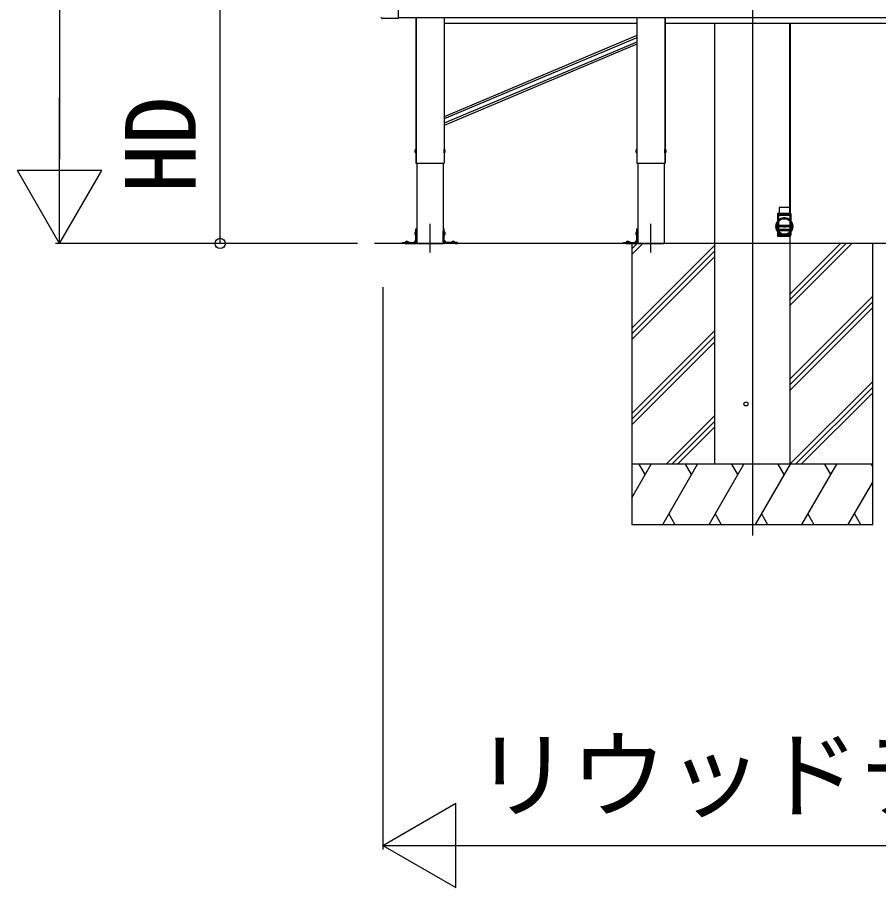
# Model space of a CAD drawing. Units: millimetres, scale not verified. Extents: x -1050 to 1050, y -1560 to 1553.
# Drawn here: x 66.5 to 280.9, y 733.4 to 950.2 of the extents above; entities that cross this region are included whole.
import ezdxf
from ezdxf.enums import TextEntityAlignment as Align

# ---------------------------------------------------------------- set-up
doc = ezdxf.new("R2010")
doc.units = ezdxf.units.MM
doc.header["$LTSCALE"] = 8
for name, color, linetype in [('0-2_YKK_11', 7, 'Continuous'), ('0-3_YKK_12', 2, 'Continuous'), ('0-5_YKK_A1', 4, 'Continuous'), ('0-6_YKK_D', 6, 'Continuous')]:
    doc.layers.add(name, color=color, linetype=linetype)
doc.styles.add('ＭＳ ゴシック', font='')
doc.styles.get('ＭＳ ゴシック').set_extended_font_data('MS Gothic')

msp = doc.modelspace()

# ---------------------------------------------------------------- linework, layer by layer
at = {"layer": '0-2_YKK_11'}
msp.add_line((456.408, 893.886), (155.416, 893.886), dxfattribs=at)
for points in [[(258.804, 901.386), (258.804, 948.686), (258.804, 838.886), (240.134, 838.886), (240.134, 948.686)], [(258.934, 893.886), (258.934, 948.686), (258.934, 900.936)]]:
    msp.add_lwpolyline(points, dxfattribs=at)
msp.add_circle((247.884, 853.886), 0.5, dxfattribs=at)
msp.add_circle((247.884, 853.886), 0.5, dxfattribs=at)
msp.add_circle((247.884, 853.886), 0.5, dxfattribs=at)
msp.add_circle((247.884, 853.886), 0.5, dxfattribs=at)
msp.add_circle((247.884, 853.886), 0.5, dxfattribs=at)
msp.add_circle((247.884, 853.886), 0.5, dxfattribs=at)
msp.add_circle((247.884, 853.886), 0.5, dxfattribs=at)
msp.add_circle((247.884, 853.886), 0.5, dxfattribs=at)
at = {"layer": '0-3_YKK_12'}
for p, q in [((249.534, 1136.436), (249.534, 821.138)), ((169.235, 891.658), (169.235, 898.738)), ((224.235, 891.658), (224.235, 898.738))]:
    msp.add_line(p, q, dxfattribs=at)
at = {"layer": '0-5_YKK_A1'}
for p, q in [((157.014, 950.206), (157.024, 950.197)), ((157.246, 949.975), (157.024, 950.197)), ((157.246, 949.975), (157.256, 949.965)), ((161.185, 949.936), (157.326, 949.936)), ((161.285, 950.186), (429.235, 950.186)), ((165.727, 950.186), (165.727, 913.886)), ((165.735, 950.186), (165.735, 913.886)), ((165.735, 950.186), (165.735, 913.886)), ((220.735, 948.686), (172.743, 948.686)), ((285.727, 948.686), (227.735, 948.686)), ((220.727, 945.691), (172.743, 925.451)), ((220.727, 945.149), (172.743, 924.908)), ((220.727, 944.063), (172.743, 923.823)), ((220.727, 943.521), (172.743, 923.28)), ((165.685, 917.286), (165.605, 917.271)), ((165.685, 917.286), (165.685, 916.486)), ((165.685, 917.286), (165.735, 917.277)), ((165.735, 917.277), (165.735, 916.494)), ((172.785, 917.286), (172.735, 917.277)), ((172.735, 916.494), (172.735, 917.277)), ((172.785, 917.286), (172.865, 917.271)), ((172.785, 916.486), (172.785, 917.286)), ((220.685, 917.286), (220.605, 917.271)), ((220.685, 917.286), (220.685, 916.486)), ((220.685, 917.286), (220.735, 917.277)), ((220.735, 917.277), (220.735, 916.494)), ((227.785, 917.286), (227.735, 917.277)), ((227.735, 916.494), (227.735, 917.277)), ((227.785, 917.286), (227.865, 917.271)), ((227.785, 916.486), (227.785, 917.286)), ((165.685, 916.486), (165.605, 916.5)), ((165.685, 916.486), (165.735, 916.494)), ((172.785, 916.486), (172.735, 916.494)), ((172.785, 916.486), (172.865, 916.5)), ((220.685, 916.486), (220.605, 916.5)), ((220.685, 916.486), (220.735, 916.494)), ((227.785, 916.486), (227.735, 916.494)), ((227.785, 916.486), (227.865, 916.5)), ((165.727, 913.886), (172.743, 913.886)), ((165.97, 913.886), (165.97, 893.886)), ((172.5, 913.886), (172.5, 893.886)), ((220.727, 913.886), (227.743, 913.886)), ((220.97, 913.886), (220.97, 893.886)), ((227.5, 913.886), (227.5, 893.886)), ((256.179, 902.786), (256.179, 900.886)), ((258.679, 902.836), (256.229, 902.836)), ((258.729, 902.786), (258.729, 900.886)), ((255.889, 901.386), (255.789, 901.386)), ((255.789, 901.386), (255.789, 895.686)), ((255.789, 901.386), (255.889, 901.386)), ((258.729, 901.386), (255.789, 901.386)), ((255.917, 901.306), (255.902, 899.577)), ((255.917, 901.306), (255.917, 901.336)), ((255.917, 901.336), (255.917, 901.306)), ((255.917, 901.336), (258.991, 901.336)), ((255.979, 899.654), (255.979, 901.336)), ((255.979, 901.336), (258.929, 901.336)), ((255.979, 901.336), (255.979, 898.286)), ((256.129, 900.836), (255.979, 900.836)), ((255.979, 900.836), (255.979, 897.37)), ((255.979, 900.836), (255.979, 899.654)), ((255.979, 898.336), (255.979, 900.836)), ((255.979, 899.363), (255.979, 900.836)), ((255.989, 900.936), (256.03, 900.936)), ((256.03, 900.936), (256.494, 900.936)), ((256.119, 900.936), (256.089, 900.936)), ((256.448, 900.936), (256.427, 900.936)), ((256.519, 900.936), (256.494, 900.936)), ((256.494, 900.936), (256.519, 900.936)), ((256.551, 900.936), (256.53, 900.936)), ((256.743, 900.936), (256.762, 900.936)), ((256.762, 900.936), (256.817, 900.936)), ((256.817, 900.936), (256.835, 900.936)), ((257.048, 900.936), (257.027, 900.936)), ((257.151, 900.936), (257.13, 900.936)), ((257.204, 900.231), (257.204, 900.03)), ((257.579, 900.936), (257.49, 900.936)), ((257.579, 900.936), (257.49, 900.936)), ((257.849, 900.936), (257.519, 900.936)), ((257.704, 900.029), (257.704, 900.231)), ((257.79, 900.936), (257.775, 900.936)), ((257.849, 900.936), (257.879, 900.936)), ((257.879, 901.386), (257.909, 901.386)), ((257.909, 901.386), (257.939, 901.386)), ((257.959, 901.386), (258.009, 901.386)), ((258.009, 901.386), (258.039, 901.386)), ((258.629, 901.386), (258.659, 901.386)), ((258.659, 901.386), (258.689, 901.386)), ((258.689, 901.386), (258.659, 901.386)), ((258.729, 901.386), (258.689, 901.386)), ((258.759, 901.386), (258.729, 901.386)), ((258.729, 901.386), (258.759, 901.386)), ((258.739, 900.936), (258.769, 900.936)), ((258.769, 900.936), (258.739, 900.936)), ((258.739, 900.936), (258.769, 900.936)), ((258.769, 900.936), (258.739, 900.936)), ((258.769, 900.936), (258.799, 900.936)), ((258.929, 900.836), (258.779, 900.836)), ((258.889, 900.936), (258.859, 900.936)), ((258.859, 900.936), (258.889, 900.936)), ((258.929, 899.654), (258.929, 901.336)), ((258.929, 901.336), (258.929, 898.286)), ((258.929, 900.836), (258.929, 897.37)), ((258.929, 899.363), (258.929, 900.836)), ((258.929, 900.836), (258.929, 899.654)), ((258.991, 901.306), (258.991, 901.336)), ((258.991, 901.336), (258.991, 901.306)), ((259.006, 899.577), (258.991, 901.306)), ((255.319, 898.111), (255.789, 898.111)), ((255.789, 898.111), (255.808, 895.915)), ((255.801, 896.76), (255.789, 898.111)), ((255.789, 898.111), (255.889, 898.111)), ((255.801, 899.465), (255.801, 899.461)), ((255.979, 896.858), (255.979, 899.363)), ((258.929, 898.336), (255.979, 898.336)), ((255.979, 898.336), (255.979, 898.286)), ((255.979, 898.286), (258.929, 898.286)), ((258.929, 898.036), (255.979, 898.036)), ((255.979, 895.886), (255.979, 898.036)), ((257.204, 898.286), (257.204, 898.036)), ((257.204, 898.286), (257.704, 898.286)), ((257.206, 898.036), (257.702, 898.036)), ((257.704, 898.036), (257.704, 898.286)), ((258.929, 899.363), (258.929, 896.858)), ((258.929, 898.036), (258.929, 895.886)), ((259.019, 898.111), (259, 895.915)), ((259.019, 898.111), (259.119, 898.111)), ((259.1, 895.915), (259.119, 898.111)), ((259.119, 898.111), (259.107, 899.461)), ((259.107, 896.76), (259.119, 898.111)), ((259.119, 898.111), (259.589, 898.111)), ((165.67, 896.786), (165.59, 896.771)), ((165.67, 895.986), (165.59, 896)), ((165.67, 896.786), (165.67, 895.986)), ((165.67, 896.786), (165.72, 896.777)), ((165.67, 895.986), (165.72, 895.994)), ((165.72, 897.486), (165.97, 897.486)), ((165.72, 897.044), (165.72, 897.486)), ((165.72, 896.903), (165.72, 897.044)), ((165.72, 894.186), (165.72, 896.903)), ((165.72, 896.777), (165.72, 895.994)), ((165.97, 897.486), (165.97, 897.044)), ((165.97, 897.044), (165.97, 896.903)), ((165.97, 894.186), (165.97, 896.903)), ((172.75, 897.486), (172.5, 897.486)), ((172.5, 897.486), (172.5, 897.044)), ((172.5, 897.044), (172.5, 896.903)), ((172.5, 894.186), (172.5, 896.903)), ((172.75, 897.044), (172.75, 897.486)), ((172.75, 896.903), (172.75, 897.044)), ((172.75, 894.186), (172.75, 896.903)), ((172.8, 896.786), (172.75, 896.777)), ((172.75, 895.994), (172.75, 896.777)), ((172.8, 895.986), (172.75, 895.994)), ((172.8, 896.786), (172.88, 896.771)), ((172.8, 895.986), (172.8, 896.786)), ((172.8, 895.986), (172.88, 896)), ((220.67, 896.786), (220.59, 896.771)), ((220.67, 895.986), (220.59, 896)), ((220.67, 896.786), (220.67, 895.986)), ((220.67, 896.786), (220.72, 896.777)), ((220.67, 895.986), (220.72, 895.994)), ((220.72, 897.486), (220.97, 897.486)), ((220.72, 897.044), (220.72, 897.486)), ((220.72, 896.903), (220.72, 897.044)), ((220.72, 894.186), (220.72, 896.903)), ((220.72, 896.777), (220.72, 895.994)), ((220.97, 897.486), (220.97, 897.044)), ((220.97, 897.044), (220.97, 896.903)), ((220.97, 894.186), (220.97, 896.903)), ((255.789, 895.686), (255.889, 895.686)), ((255.889, 895.686), (255.789, 895.686)), ((255.789, 895.686), (258.729, 895.686)), ((255.801, 896.756), (255.801, 896.76)), ((255.808, 895.915), (255.801, 896.756)), ((255.889, 895.686), (257.879, 895.686)), ((255.908, 895.886), (255.908, 895.915)), ((255.908, 895.915), (255.908, 895.886)), ((255.979, 896.179), (255.979, 897.37)), ((256.179, 897.155), (255.979, 897.155)), ((255.979, 897.155), (255.979, 895.886)), ((255.979, 896.858), (255.979, 896.179)), ((255.979, 895.921), (255.979, 896.567)), ((255.979, 895.886), (255.979, 896.567)), ((258.929, 895.886), (255.979, 895.886)), ((256.179, 895.886), (255.979, 895.886)), ((255.98, 897.361), (256.179, 897.361)), ((256.179, 897.393), (256.179, 897.442)), ((256.179, 897.146), (256.179, 897.155)), ((256.179, 897.155), (256.179, 895.886)), ((256.179, 897.146), (258.729, 897.146)), ((256.179, 895.886), (256.179, 897.146)), ((256.179, 896.201), (257.141, 896.201)), ((256.179, 895.886), (258.729, 895.886)), ((257.879, 895.686), (257.909, 895.686)), ((257.909, 895.686), (257.879, 895.686)), ((257.909, 895.686), (257.939, 895.686)), ((257.939, 895.686), (257.909, 895.686)), ((257.939, 895.686), (257.959, 895.686)), ((257.959, 895.686), (258.009, 895.686)), ((258.009, 895.686), (257.959, 895.686)), ((258.009, 895.686), (258.039, 895.686)), ((258.039, 895.686), (258.009, 895.686)), ((258.039, 895.686), (258.629, 895.686)), ((258.629, 895.686), (258.659, 895.686)), ((258.659, 895.686), (258.629, 895.686)), ((258.689, 895.686), (258.659, 895.686)), ((258.659, 895.686), (258.689, 895.686)), ((258.729, 895.686), (258.689, 895.686)), ((258.729, 897.442), (258.729, 897.393)), ((258.729, 897.312), (258.729, 897.361)), ((258.729, 897.155), (258.729, 895.886)), ((258.929, 897.155), (258.729, 897.155)), ((258.729, 897.146), (258.729, 897.155)), ((258.729, 895.886), (258.729, 897.146)), ((258.729, 896.12), (258.729, 896.201)), ((258.929, 895.886), (258.729, 895.886)), ((258.929, 897.155), (258.929, 895.886)), ((258.929, 896.567), (258.929, 895.886)), ((259, 895.915), (259.006, 896.644)), ((259, 895.886), (259, 895.915)), ((259, 895.915), (259, 895.886)), ((259, 895.886), (259.07, 895.886)), ((259.107, 896.756), (259.1, 895.915)), ((259.107, 896.756), (259.107, 896.76)), ((162.811, 893.886), (162.37, 893.886)), ((162.811, 894.136), (162.953, 894.136)), ((162.953, 893.886), (162.811, 893.886)), ((162.953, 894.136), (164.083, 894.136)), ((162.953, 893.886), (164.083, 893.886)), ((163.07, 894.228), (163.07, 894.186)), ((163.07, 894.186), (163.87, 894.186)), ((163.12, 894.136), (163.82, 894.136)), ((163.87, 894.228), (163.87, 894.186)), ((164.083, 893.886), (164.083, 894.136)), ((164.257, 894.136), (164.083, 894.136)), ((164.083, 893.886), (164.257, 893.886)), ((164.257, 893.886), (165.67, 893.886)), ((165.72, 894.696), (165.159, 894.136)), ((165.97, 893.886), (172.5, 893.886)), ((172.75, 894.696), (173.311, 894.136)), ((174.213, 893.886), (172.8, 893.886)), ((174.213, 894.136), (174.387, 894.136)), ((174.387, 893.886), (174.213, 893.886)), ((174.387, 893.886), (174.387, 894.136)), ((175.517, 894.136), (174.387, 894.136)), ((175.517, 893.886), (174.387, 893.886)), ((174.6, 894.228), (174.6, 894.186)), ((174.6, 894.186), (175.4, 894.186)), ((174.65, 894.136), (175.35, 894.136)), ((175.4, 894.228), (175.4, 894.186)), ((175.659, 894.136), (175.517, 894.136)), ((175.517, 893.886), (175.659, 893.886)), ((175.659, 893.886), (176.1, 893.886)), ((217.811, 893.886), (217.37, 893.886)), ((217.811, 894.136), (217.953, 894.136)), ((217.953, 893.886), (217.811, 893.886)), ((217.953, 894.136), (219.083, 894.136)), ((217.953, 893.886), (219.083, 893.886)), ((218.07, 894.228), (218.07, 894.186)), ((218.07, 894.186), (218.87, 894.186)), ((218.12, 894.136), (218.82, 894.136)), ((218.87, 894.228), (218.87, 894.186)), ((219.083, 893.886), (219.083, 894.136)), ((219.257, 894.136), (219.083, 894.136)), ((219.083, 893.886), (219.257, 893.886)), ((219.257, 893.886), (220.67, 893.886)), ((219.469, 893.886), (219.469, 823.886)), ((219.469, 891.147), (222.207, 893.886)), ((219.469, 892.562), (220.793, 893.886)), ((219.469, 872.763), (240.069, 893.363)), ((220.72, 894.696), (220.159, 894.136)), ((220.97, 893.886), (227.5, 893.886)), ((258.739, 878.368), (274.257, 893.886)), ((258.739, 879.782), (272.843, 893.886)), ((258.739, 881.196), (271.429, 893.886)), ((279.469, 823.886), (279.469, 893.886)), ((219.469, 871.349), (240.069, 891.948)), ((219.469, 869.934), (240.069, 890.534)), ((258.739, 859.983), (279.469, 880.713)), ((258.739, 858.569), (279.469, 879.298)), ((258.739, 857.154), (279.469, 877.884)), ((219.469, 851.55), (240.069, 872.15)), ((219.469, 850.135), (240.069, 870.735)), ((219.469, 848.721), (240.069, 869.321)), ((258.855, 838.886), (279.469, 859.5)), ((260.269, 838.886), (279.469, 858.085)), ((261.683, 838.886), (279.469, 856.671)), ((228.018, 838.886), (240.069, 850.936)), ((229.432, 838.886), (240.069, 849.522)), ((230.847, 838.886), (240.069, 848.108)), ((279.469, 838.886), (219.469, 838.886)), ((219.469, 830.502), (224.309, 838.886)), ((222.809, 836.288), (221.309, 838.886)), ((227.196, 823.886), (235.856, 838.886)), ((234.356, 836.287), (232.856, 838.886)), ((238.743, 823.886), (247.403, 838.886)), ((245.903, 836.287), (244.403, 838.886)), ((250.29, 823.886), (258.95, 838.886)), ((257.45, 836.287), (255.95, 838.886)), ((261.837, 823.886), (270.497, 838.886)), ((268.997, 836.287), (267.497, 838.886)), ((279.044, 838.886), (279.469, 838.149)), ((273.384, 823.886), (279.469, 834.426)), ((228.696, 826.484), (230.195, 823.886)), ((240.243, 826.484), (241.743, 823.886)), ((251.79, 826.484), (253.29, 823.886)), ((263.337, 826.484), (264.837, 823.886)), ((274.884, 826.483), (276.383, 823.886)), ((219.469, 823.886), (279.469, 823.886))]:
    msp.add_line(p, q, dxfattribs=at)
for points in [[(161.285, 964.294), (161.285, 950.277), (161.285, 950.036)], [(172.735, 950.186), (172.735, 919.472), (172.735, 917.296), (172.735, 913.886)], [(172.743, 950.186), (172.743, 919.475), (172.743, 917.3), (172.743, 913.886)], [(220.727, 950.186), (220.727, 946.442), (220.727, 944.266), (220.727, 913.886)], [(220.735, 950.186), (220.735, 946.446), (220.735, 944.269), (220.735, 913.886)], [(227.735, 950.186), (227.735, 946.446), (227.735, 944.27), (227.735, 913.886)], [(227.743, 950.186), (227.743, 946.442), (227.743, 944.266), (227.743, 913.886)], [(255.801, 899.465), (255.817, 901.306), (255.789, 898.111), (255.801, 899.461)], [(255.917, 901.336), (255.847, 901.336), (255.917, 901.336)], [(258.659, 901.386), (258.629, 901.386), (258.039, 901.386), (258.009, 901.386), (257.959, 901.386), (257.939, 901.386), (257.909, 901.386), (257.879, 901.386), (255.889, 901.386)], [(255.889, 898.111), (255.917, 901.306), (258.991, 901.306), (259.019, 898.111)], [(257.579, 900.936), (257.775, 900.936), (257.79, 900.936), (258.739, 900.936), (258.769, 900.936), (258.739, 900.936), (256.835, 900.936), (256.817, 900.936), (256.762, 900.936), (256.743, 900.936), (256.039, 900.936), (255.989, 900.936)], [(256.03, 900.936), (255.989, 900.936), (256.039, 900.936)], [(256.089, 900.936), (256.114, 900.936), (256.578, 900.936), (256.619, 900.936), (256.578, 900.936)], [(256.114, 900.936), (256.089, 900.936), (256.119, 900.936), (256.427, 900.936), (256.448, 900.936), (256.53, 900.936), (256.551, 900.936), (257.027, 900.936), (257.048, 900.936), (257.13, 900.936), (257.151, 900.936), (258.739, 900.936)], [(257.909, 900.936), (257.879, 900.936), (257.849, 900.936)], [(257.879, 900.936), (257.909, 900.936), (258.739, 900.936), (258.769, 900.936), (258.739, 900.936)], [(258.759, 901.386), (258.729, 901.386), (258.759, 901.386)], [(258.859, 900.936), (258.799, 900.936), (258.769, 900.936)], [(258.929, 898.286), (258.929, 898.336), (258.929, 900.836)], [(258.991, 901.336), (259.061, 901.336), (258.991, 901.336)], [(259.119, 898.111), (259.091, 901.306), (259.107, 899.465), (259.107, 899.461)], [(255.908, 895.915), (255.889, 898.111), (259.019, 898.111)], [(255.908, 895.886), (255.838, 895.886), (255.908, 895.886)], [(255.902, 896.644), (255.908, 895.915), (259, 895.915)], [(259.07, 895.886), (259, 895.886), (255.908, 895.886)], [(258.929, 895.921), (255.979, 895.921), (255.979, 897.155)], [(256.179, 897.312), (256.029, 897.312), (256.029, 896.12)], [(256.179, 896.12), (256.029, 896.12), (256.029, 896.802)], [(256.179, 897.442), (258.729, 897.442), (258.729, 897.361), (258.928, 897.361)], [(256.179, 897.442), (256.179, 897.361), (256.179, 897.312), (256.179, 896.12)], [(258.729, 896.201), (258.729, 897.393), (256.179, 897.393)], [(256.179, 896.12), (256.179, 896.201), (256.179, 897.393)], [(257.141, 896.201), (257.768, 896.201), (258.729, 896.201)], [(258.879, 896.12), (258.879, 897.312), (258.729, 897.312), (258.729, 896.12)], [(258.879, 896.802), (258.879, 896.12), (258.729, 896.12)], [(258.759, 895.686), (258.729, 895.686), (258.759, 895.686)], [(258.759, 895.686), (258.729, 895.686), (258.759, 895.686)], [(258.929, 897.37), (258.929, 896.179), (258.929, 896.858)], [(258.929, 896.567), (258.929, 895.921), (258.929, 897.155)], [(162.37, 893.886), (162.37, 894.136), (162.811, 894.136)], [(164.257, 893.886), (164.257, 894.136), (165.67, 894.136)], [(174.213, 893.886), (174.213, 894.136), (172.8, 894.136)], [(176.1, 893.886), (176.1, 894.136), (175.659, 894.136)], [(217.37, 893.886), (217.37, 894.136), (217.811, 894.136)], [(219.257, 893.886), (219.257, 894.136), (220.67, 894.136)]]:
    msp.add_lwpolyline(points, dxfattribs=at)
for points in [[(257.704, 900.231), (257.69, 900.232), (257.65, 900.237), (257.587, 900.241), (257.51, 900.245), (257.426, 900.245), (257.346, 900.243), (257.278, 900.238), (257.229, 900.234), (257.206, 900.231), (257.21, 900.232), (257.242, 900.235), (257.298, 900.24), (257.371, 900.244), (257.454, 900.246), (257.536, 900.244), (257.609, 900.24), (257.665, 900.235), (257.698, 900.232)], [(257.704, 900.029), (257.69, 900.031), (257.65, 900.036), (257.587, 900.041), (257.51, 900.045), (257.426, 900.045), (257.346, 900.043), (257.278, 900.038), (257.229, 900.032), (257.206, 900.03), (257.21, 900.03), (257.242, 900.034), (257.297, 900.039), (257.371, 900.044), (257.453, 900.046), (257.536, 900.044), (257.609, 900.039), (257.665, 900.034), (257.698, 900.03)]]:
    msp.add_lwpolyline(points, close=True, dxfattribs=at)
for radius in [2.101, 2.071, 1.935]:
    msp.add_circle((257.454, 898.111), radius, dxfattribs=at)
for centre, radius, start, end in [((157.326, 950.036), 0.1, 225, 270), ((161.185, 950.036), 0.1, 270, 0), ((166.095, 916.886), 0.65, 147.94412, 212.05588), ((165.62, 917.183), 0.09, 100, 147.94412), ((172.85, 917.183), 0.09, 32.05588, 80), ((172.375, 916.886), 0.65, 327.94412, 32.05588), ((221.095, 916.886), 0.65, 147.94412, 212.05588), ((220.62, 917.183), 0.09, 100, 147.94412), ((227.85, 917.183), 0.09, 32.05588, 80), ((227.375, 916.886), 0.65, 327.94412, 32.05588), ((165.62, 916.588), 0.09, 212.05588, 260), ((172.85, 916.588), 0.09, 280, 327.94412), ((220.62, 916.588), 0.09, 212.05588, 260), ((227.85, 916.588), 0.09, 280, 327.94412), ((256.229, 902.786), 0.05, 90, 180), ((256.229, 902.786), 0.05, 90, 180), ((256.229, 902.786), 0.05, 90, 180), ((256.229, 902.786), 0.05, 90, 180), ((258.679, 902.786), 0.05, 0, 90), ((258.679, 902.786), 0.05, 0, 90), ((258.679, 902.786), 0.05, 0, 90), ((258.679, 902.786), 0.05, 0, 90), ((255.847, 901.306), 0.03, 90, 179.5), ((255.847, 901.306), 0.03, 90, 179.5), ((257.454, 898.111), 2.135, 43.36205, 136.63795), ((257.454, 898.111), 2.135, 46.30126, 133.69874), ((257.454, 898.111), 2.135, 46.30126, 133.69874), ((257.454, 898.111), 1.935, 40.33493, 139.66507), ((256.129, 900.886), 0.05, 270, 0), ((256.129, 900.886), 0.05, 270, 0), ((256.129, 900.886), 0.05, 270, 0), ((256.129, 900.886), 0.05, 270, 0), ((258.779, 900.886), 0.05, 180, 270), ((258.779, 900.886), 0.05, 180, 270), ((258.779, 900.886), 0.05, 180, 270), ((258.779, 900.886), 0.05, 180, 270), ((259.061, 901.306), 0.03, 0.5, 90), ((259.061, 901.306), 0.03, 0.5, 90), ((257.454, 898.11), 2.135, 140.74511, 179.99127), ((257.454, 898.111), 2.135, 180.00873, 219.25489), ((257.454, 898.111), 1.935, 139.66507, 220.33493), ((254.571, 900.673), 1.724, 315.49151, 320.50828), ((257.454, 898.111), 1.935, 319.66507, 40.33493), ((256.933, 897.608), 2.859, 40.48787, 43.51234), ((257.454, 898.11), 2.135, 0.00873, 39.25489), ((257.454, 898.111), 2.135, 320.74511, 359.99127), ((166.08, 896.386), 0.65, 147.94412, 212.05588), ((165.605, 896.683), 0.09, 100, 147.94412), ((165.605, 896.088), 0.09, 212.05588, 260), ((172.865, 896.683), 0.09, 32.05588, 80), ((172.865, 896.088), 0.09, 280, 327.94412), ((172.39, 896.386), 0.65, 327.94412, 32.05588), ((221.08, 896.386), 0.65, 147.94412, 212.05588), ((220.605, 896.683), 0.09, 100, 147.94412), ((220.605, 896.088), 0.09, 212.05588, 260), ((257.975, 898.613), 2.859, 220.48787, 223.51234), ((255.838, 895.916), 0.03, 180.5, 270), ((255.838, 895.916), 0.03, 180.5, 270), ((257.454, 898.11), 2.135, 223.36205, 316.63795), ((257.454, 898.111), 1.935, 220.33493, 222.57146), ((257.454, 898.111), 2.135, 226.30126, 313.69874), ((257.454, 898.111), 2.135, 226.30126, 313.69874), ((257.454, 898.111), 1.935, 222.57146, 260.67495), ((257.454, 898.111), 1.935, 260.67495, 279.32505), ((257.454, 898.111), 1.935, 279.32505, 317.42854), ((257.454, 898.111), 1.935, 317.42854, 319.66507), ((260.337, 895.548), 1.724, 135.49151, 140.50828), ((259.07, 895.916), 0.03, 270, 359.5), ((259.07, 895.916), 0.03, 270, 359.5), ((163.17, 894.228), 0.1, 126.03188, 180), ((163.12, 894.186), 0.05, 180, 270), ((163.47, 893.816), 0.61, 53.96812, 126.03188), ((163.82, 894.186), 0.05, 270, 0), ((163.77, 894.228), 0.1, 0, 53.96812), ((165.67, 894.186), 0.05, 270, 0), ((165.67, 894.186), 0.3, 270, 0), ((172.8, 894.186), 0.3, 180, 270), ((172.8, 894.186), 0.05, 180, 270), ((174.7, 894.228), 0.1, 126.03188, 180), ((174.65, 894.186), 0.05, 180, 270), ((175, 893.816), 0.61, 53.96812, 126.03188), ((175.35, 894.186), 0.05, 270, 0), ((175.3, 894.228), 0.1, 0, 53.96812), ((218.17, 894.228), 0.1, 126.03188, 180), ((218.12, 894.186), 0.05, 180, 270), ((218.47, 893.816), 0.61, 53.96812, 126.03188), ((218.82, 894.186), 0.05, 270, 0), ((218.77, 894.228), 0.1, 0, 53.96812), ((220.67, 894.186), 0.05, 270, 0), ((220.67, 894.186), 0.3, 270, 0)]:
    msp.add_arc(centre, radius, start, end, dxfattribs=at)
for centre, major_axis, ratio, start_param, end_param in [((255.917, 901.306), (0.1, 0), 0.002618, 1.5708565, 3.1415767), ((255.917, 901.306), (0.1, 0), 0.002618, 1.5708565, 3.1415767), ((258.991, 901.306), (0.1, 0), 0.002618, 0.000016, 1.5707362), ((258.991, 901.306), (0.1, 0), 0.002618, 0.000016, 1.5707362), ((255.908, 895.916), (0.1, 0), 0.002618, 3.1416086, 4.7123288), ((255.908, 895.916), (0.1, 0), 0.002618, 3.1416086, 4.7123288), ((256.029, 897.37), (0, 0.0508), 0.984808, 1.5707963, 1.7453293), ((256.029, 896.179), (0, 0.0596), 0.8391, 1.5707963, 3.1415927), ((256.029, 897.361), (-0.0383, 0.0383), 0.8391, 0.8726646, 2.268928), ((258.879, 897.361), (0.0383, 0.0383), 0.8391, 4.0142573, 5.4105207), ((258.879, 896.179), (0, 0.0596), 0.8391, 3.1415927, 4.712389), ((258.879, 897.37), (0, -0.0508), 0.984808, 1.3962634, 1.5707963), ((259, 895.916), (0.1, 0), 0.002618, 4.7124491, 6.2831693), ((259, 895.916), (0.1, 0), 0.002618, 4.7124491, 6.2831693)]:
    msp.add_ellipse(centre, major_axis=major_axis, ratio=ratio, start_param=start_param, end_param=end_param, dxfattribs=at)
at = {"layer": '0-6_YKK_D'}
for p, q in [((76.985, 1122.886), (76.985, 914.886)), ((116.985, 893.886), (116.985, 964.386)), ((76.985, 893.886), (76.985, 930.259)), ((76.985, 893.886), (66.485, 912.072)), ((87.485, 912.072), (66.485, 912.072)), ((76.985, 893.886), (87.485, 912.072)), ((151.092, 893.886), (75.985, 893.886)), ((151.192, 893.886), (115.985, 893.886)), ((157.485, 882.986), (157.485, 742.886)), ((157.485, 743.886), (175.672, 754.386)), ((175.672, 733.386), (175.672, 754.386)), ((157.485, 743.886), (175.672, 733.386)), ((157.485, 743.886), (193.858, 743.886)), ((178.485, 743.886), (408.235, 743.886))]:
    msp.add_line(p, q, dxfattribs=at)
msp.add_circle((116.985, 893.886), 1.275, dxfattribs=at)

# ---------------------------------------------------------------- texts
at = {"layer": '0-6_YKK_D', "style": 'ＭＳ ゴシック'}
msp.add_text('HD', height=17.6, rotation=90, dxfattribs=at).set_placement((116.185, 906.499), align=Align.BOTTOM_LEFT)
msp.add_text('リウッドデッキD', height=17.6, dxfattribs=at).set_placement((180.178, 747.413), align=Align.BOTTOM_LEFT)

doc.saveas('drawing.dxf')
